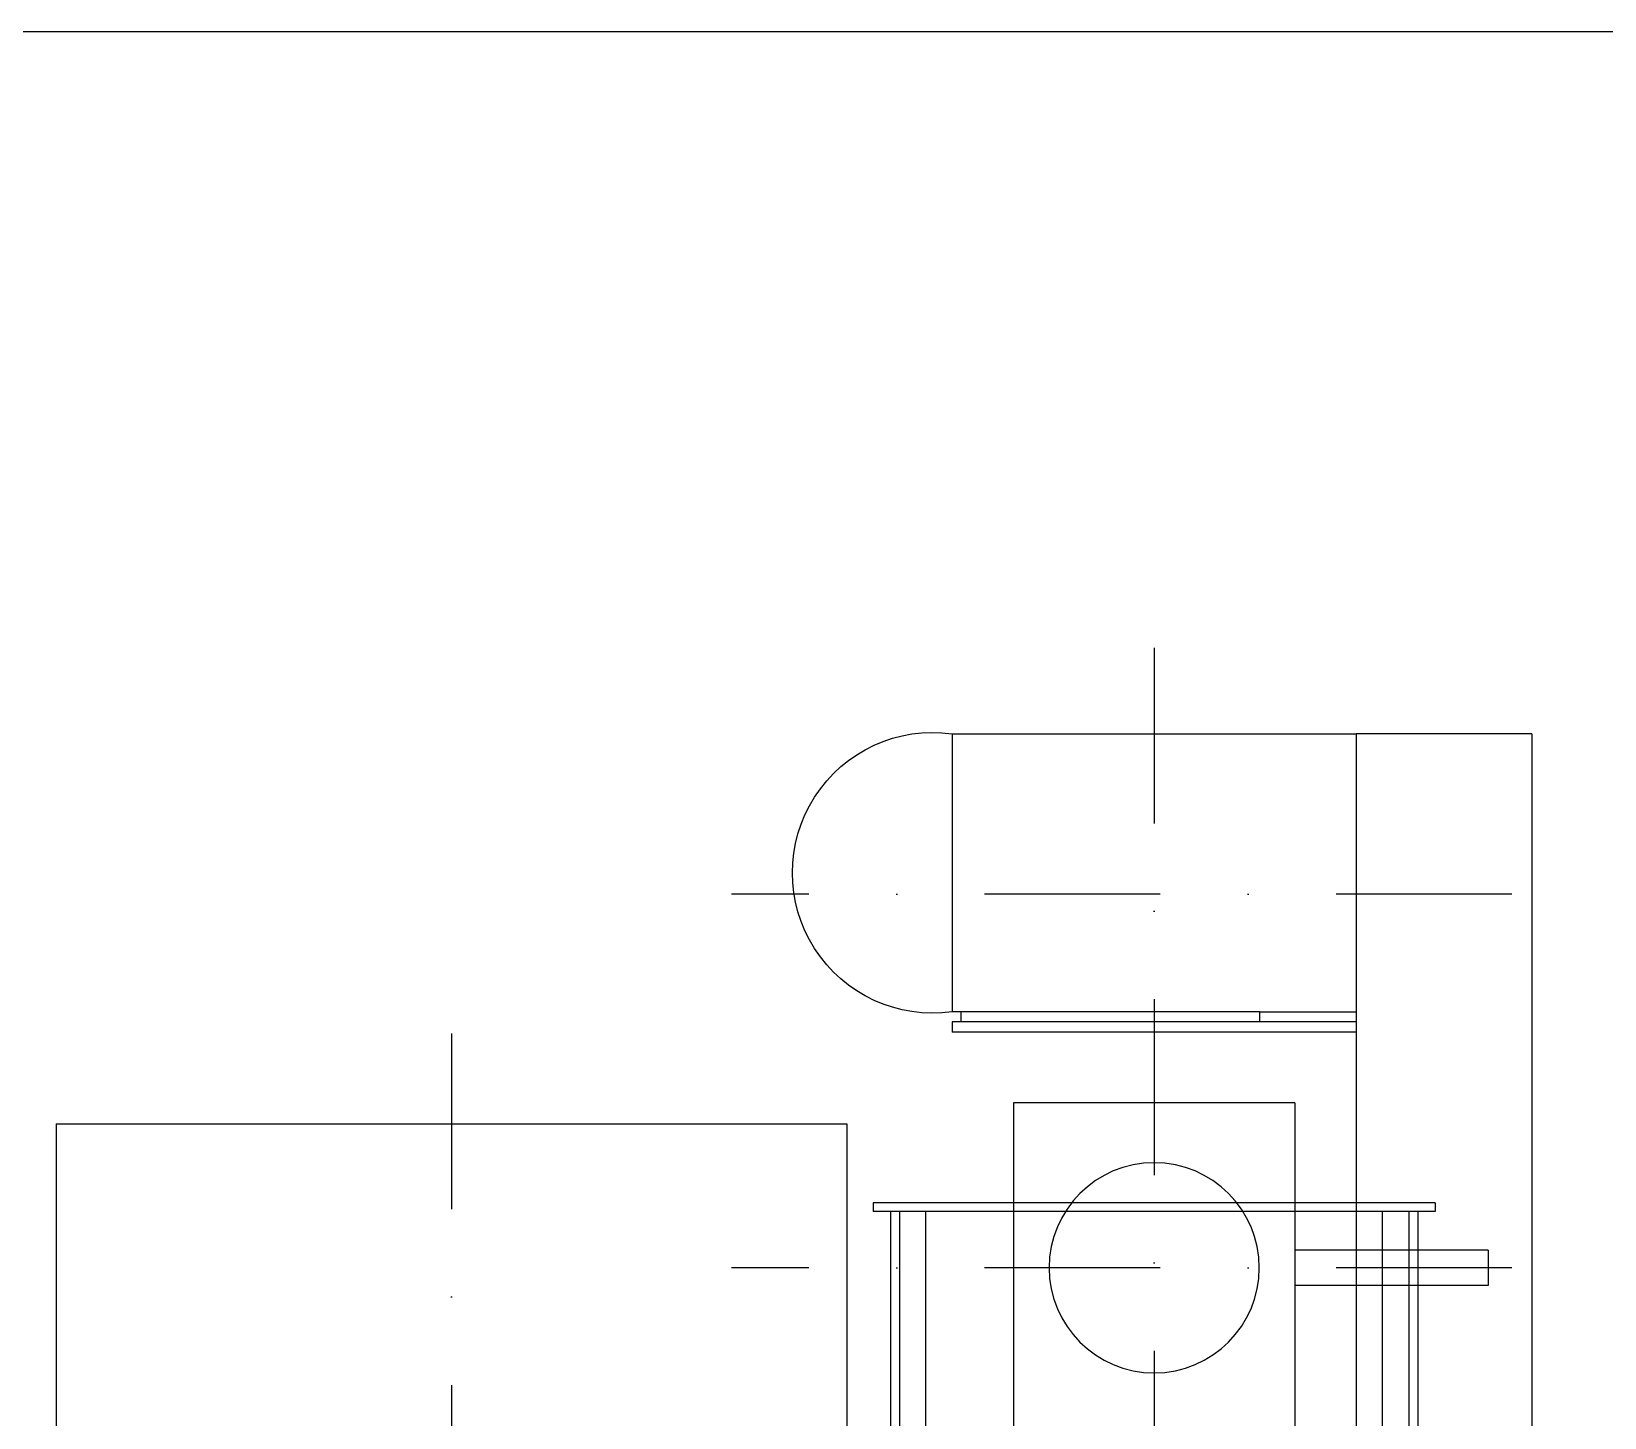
# Model space of a CAD drawing. Extents: x -24065 to -11187, y -102841 to -92978.
# Drawn here: x -21506 to -20610, y -93767 to -92978 of the extents above; entities that cross this region are included whole.
import ezdxf

# ---------------------------------------------------------------- set-up
doc = ezdxf.new("R2010")
doc.units = 0
doc.header["$LTSCALE"] = 200
doc.header["$MEASUREMENT"] = 0
doc.linetypes.add('DASHDOT', pattern=[1, 0.5, -0.25, 0, -0.25])
for name, color, linetype in [('CENTRO', 1, 'DASHDOT'), ('DIM', 1, 'Continuous'), ('M3', 3, 'Continuous')]:
    doc.layers.add(name, color=color, linetype=linetype)

# ---------------------------------------------------------------- blocks, each defined once
blk = doc.blocks.new('hjhjghjg')
at = {"layer": 'CENTRO'}
blk.add_line((-6243.74, -16380), (-6243.74, -17499.43), dxfattribs=at)
at = {"layer": 'M3'}
for p, q in [((-6468.74, -16431.43), (-6468.74, -16641.43)), ((-6468.74, -16431.43), (-6018.74, -16431.43)), ((-6018.74, -16431.43), (-6018.74, -16641.43))]:
    blk.add_line(p, q, dxfattribs=at)
blk = doc.blocks.new('hjgkjk')
at = {"layer": 'CENTRO'}
for p, q in [((9934.89, -27148.93), (9934.89, -27659.91)), ((9731.33, -27289.11), (10175.49, -27289.11)), ((9731.33, -27501.8), (10175.49, -27501.8))]:
    blk.add_line(p, q, dxfattribs=at)
at = {"layer": 'M3'}
for p, q in [((9719.89, -27197.91), (9719.89, -27687.51)), ((9719.89, -27197.91), (9819.89, -27197.91)), ((9819.89, -27197.91), (9819.89, -27687.51)), ((10049.89, -27197.91), (9819.89, -27197.91)), ((10049.89, -27197.91), (10049.89, -27356.15)), ((9874.89, -27356.15), (9819.89, -27356.15)), ((9874.89, -27356.15), (9874.89, -27361.91)), ((9874.89, -27356.15), (10049.89, -27356.15)), ((10044.89, -27356.15), (10044.89, -27361.91)), ((9819.89, -27361.91), (10049.89, -27361.91)), ((9819.89, -27367.67), (10049.89, -27367.67)), ((10049.89, -27361.91), (10049.89, -27367.67)), ((9854.89, -27407.91), (9854.89, -27659.91)), ((9854.89, -27407.91), (10014.89, -27407.91)), ((10014.89, -27407.91), (10014.89, -27659.91)), ((9774.89, -27464.79), (9774.89, -27469.79)), ((9774.89, -27464.79), (10094.89, -27464.79)), ((10094.89, -27464.79), (10094.89, -27469.79)), ((9774.89, -27469.79), (10094.89, -27469.79)), ((9784.89, -27469.79), (9784.89, -28264.79)), ((9789.89, -27469.79), (9789.89, -28264.79)), ((9804.89, -28087.07), (9804.89, -27469.79)), ((10064.89, -28087.07), (10064.89, -27469.79)), ((10079.89, -27469.79), (10079.89, -28264.79)), ((10084.89, -27469.79), (10084.89, -28264.79)), ((9744.89, -27491.8), (9854.89, -27491.8)), ((9744.89, -27491.8), (9744.89, -27511.8)), ((9744.89, -27511.8), (9854.89, -27511.8))]:
    blk.add_line(p, q, dxfattribs=at)
blk.add_circle((9934.89, -27501.8), 59.81, dxfattribs=at)
blk.add_arc((10060.92, -27277.03), 79.89, 262.06145, 97.93855, dxfattribs=at)

msp = doc.modelspace()

# ---------------------------------------------------------------- linework, layer by layer
at = {"layer": 'DIM'}
msp.add_lwpolyline([(-24064.92, -92978.41), (-11187.21, -92978.41), (-11187.21, -102841.48), (-24064.92, -102841.48)], close=True, dxfattribs=at)

# ---------------------------------------------------------------- block references
at = {"layer": 'DIM', "xscale": -1}
msp.add_blockref('hjgkjk', (-10931.84, -66180.14), dxfattribs=at)
at = {"layer": 'DIM'}
msp.add_blockref('hjhjghjg', (-15022.99, -77168.54), dxfattribs=at)

doc.saveas('drawing.dxf')
